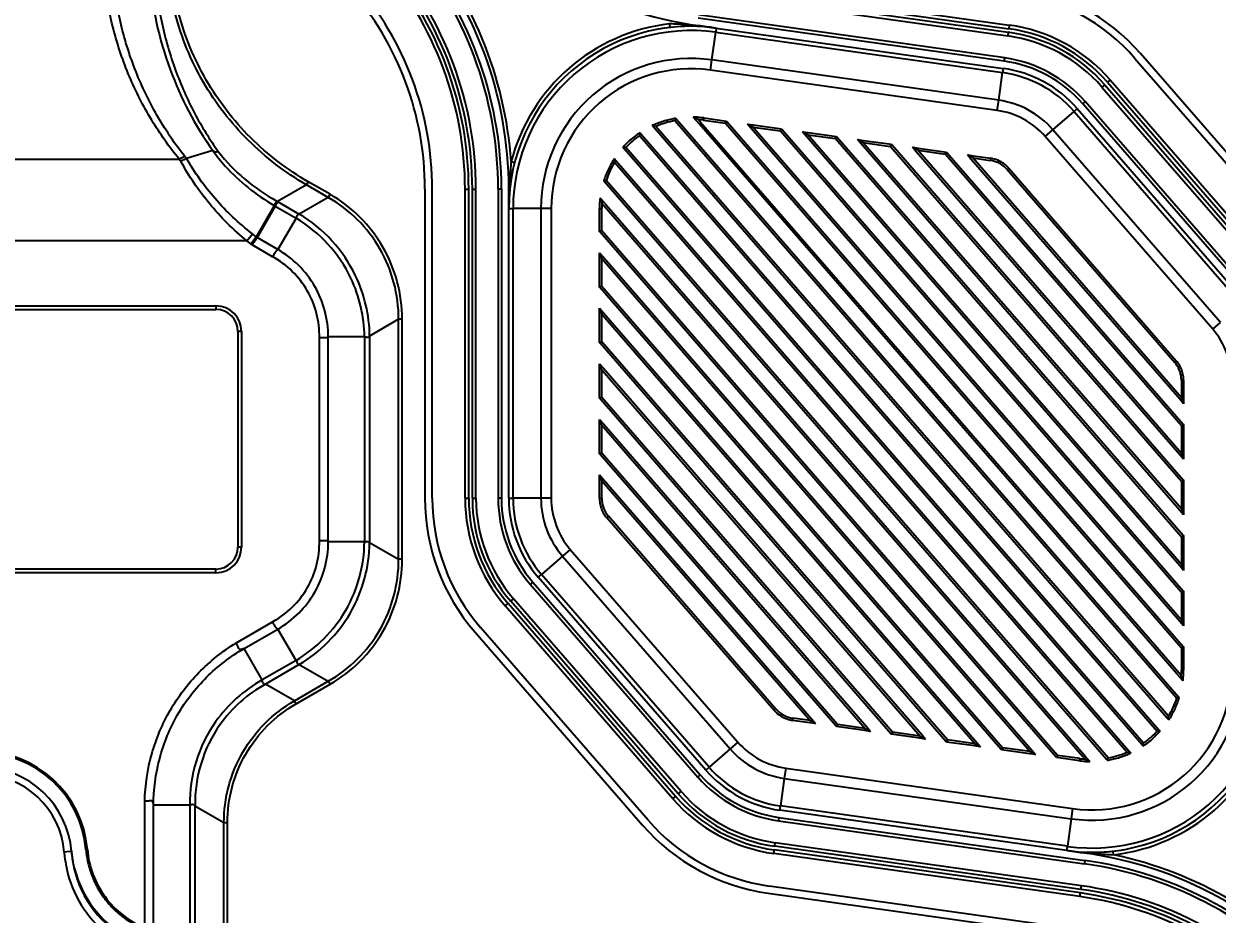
# Model space of a CAD drawing. Header units: millimetres. Extents: x -1070 to 42146, y 1440 to 12921.
# Drawn here: x 2313.5 to 2477.3, y 3331.4 to 3453.5 of the extents above; entities that cross this region are included whole.
import ezdxf

# ---------------------------------------------------------------- set-up
doc = ezdxf.new("R2010")
doc.units = ezdxf.units.MM
doc.layers.add('DIM', color=4, linetype='Continuous')
doc.layers.add('n', color=7, linetype='Continuous')
doc.styles.get("Standard").update_dxf_attribs({"font": 'arial.ttf'})
doc.dimstyles.new('ISO-200', dxfattribs={"dimtxt": 30, "dimasz": 25, "dimexe": 1.25, "dimexo": 5, "dimgap": 5, "dimtad": 1, "dimtoh": 1, "dimdec": 1, "dimdsep": 46, "dimtxsty": 'Standard', "dimcen": 2.5, "dimadec": 0, "dimazin": 0, "dimtfac": 1, "dimtdec": 1, "dimtmove": 0, "dimatfit": 3, "dimfxl": 1, "dimarcsym": 0})

# ---------------------------------------------------------------- blocks, each defined once
blk = doc.blocks.new('*D65')
at = {"layer": 'Defpoints', "color": 0, "transparency": 16777216}
for p in [(2537.58, 3764.4), (2077.58, 3416.54), (2537.58, 3416.54)]:
    blk.add_point(p, dxfattribs=at)
at = {"layer": 'DIM', "color": 0, "lineweight": -2, "transparency": 16777216}
for p, q in [((2077.58, 3421.54), (2077.58, 3765.65)), ((2537.58, 3421.54), (2537.58, 3765.65)), ((2102.58, 3764.4), (2512.58, 3764.4))]:
    blk.add_line(p, q, dxfattribs=at)
at = {"layer": 'DIM', "color": 0, "transparency": 16777216}
for points in [[(2102.58, 3768.56), (2102.58, 3760.23), (2077.58, 3764.4)], [(2512.58, 3768.56), (2512.58, 3760.23), (2537.58, 3764.4)]]:
    blk.add_solid(points, dxfattribs=at)
at = {"layer": 'DIM', "color": 0, "lineweight": -3, "transparency": 16777216, "insert": (2309.75, 3808.24), "char_height": 30, "attachment_point": 2}
blk.add_mtext('460 [1\'-6 1/8"]', dxfattribs=at)

msp = doc.modelspace()

# ---------------------------------------------------------------- linework, layer by layer
at = {"layer": 'n', "color": 7, "linetype": 'Continuous', "lineweight": -3, "true_color": 0xffffff}
for p, q in [((2406.67, 3458.776), (2448.677, 3452.873)), ((2406.74, 3459.272), (2448.747, 3453.368)), ((2406.531, 3457.786), (2448.538, 3451.883)), ((2406.601, 3458.281), (2448.608, 3452.378)), ((2402.119, 3453.533), (2402.176, 3453.036)), ((2448.051, 3448.417), (2406.044, 3454.32)), ((2448.115, 3448.87), (2406.108, 3454.774)), ((2406.911, 3453.189), (2408.538, 3452.96)), ((2407.924, 3448.589), (2408.457, 3452.38)), ((2408.538, 3452.96), (2408.457, 3452.38)), ((2408.457, 3452.38), (2447.83, 3446.846)), ((2408.538, 3452.96), (2447.912, 3447.426)), ((2448.608, 3452.378), (2448.538, 3451.883)), ((2448.747, 3453.368), (2448.677, 3452.873)), ((2407.727, 3447.188), (2407.924, 3448.589)), ((2447.297, 3443.055), (2407.924, 3448.589)), ((2448.051, 3448.417), (2448.115, 3448.87)), ((2465.992, 3448.801), (2488.984, 3422.352)), ((2489.738, 3423.008), (2466.747, 3449.457)), ((2447.1, 3441.655), (2407.727, 3447.188)), ((2447.297, 3443.055), (2447.83, 3446.846)), ((2447.912, 3447.426), (2447.83, 3446.846)), ((2462.596, 3445.848), (2462.219, 3445.52)), ((2462.219, 3445.52), (2485.21, 3419.072)), ((2462.596, 3445.848), (2485.588, 3419.4)), ((2461.842, 3445.192), (2461.464, 3444.864)), ((2461.464, 3444.864), (2484.456, 3418.416)), ((2461.842, 3445.192), (2484.833, 3418.744)), ((2447.1, 3441.655), (2447.297, 3443.055)), ((2458.823, 3442.568), (2459.169, 3442.869)), ((2481.814, 3416.119), (2458.823, 3442.568)), ((2482.16, 3416.42), (2459.169, 3442.869)), ((2402.979, 3440.58), (2403.09, 3440.452)), ((2403.09, 3440.452), (2471.962, 3361.224)), ((2405.812, 3440.217), (2405.349, 3440.75)), ((2406.261, 3440.158), (2406.038, 3440.414)), ((2406.806, 3440.631), (2406.764, 3440.334)), ((2406.764, 3440.334), (2409.79, 3439.909)), ((2406.806, 3440.631), (2409.943, 3440.19)), ((2454.737, 3439.016), (2457.626, 3441.528)), ((2458.068, 3441.912), (2457.626, 3441.528)), ((2457.626, 3441.528), (2480.617, 3415.079)), ((2458.068, 3441.912), (2481.059, 3415.463)), ((2400.012, 3439.268), (2399.747, 3439.573)), ((2470.361, 3358.34), (2400.012, 3439.268)), ((2470.588, 3358.537), (2400.238, 3439.465)), ((2402.864, 3440.255), (2471.736, 3361.027)), ((2406.164, 3439.812), (2405.812, 3440.217)), ((2471.756, 3364.357), (2406.164, 3439.812)), ((2406.39, 3440.009), (2406.261, 3440.158)), ((2472.335, 3364.149), (2406.39, 3440.009)), ((2409.79, 3439.909), (2409.943, 3440.19)), ((2409.79, 3439.909), (2472.357, 3367.934)), ((2409.943, 3440.19), (2410.017, 3440.105)), ((2410.017, 3440.105), (2472.583, 3368.131)), ((2413.564, 3439.378), (2412.811, 3439.787)), ((2412.811, 3439.787), (2413.605, 3439.675)), ((2413.337, 3439.182), (2412.811, 3439.787)), ((2472.13, 3371.548), (2413.337, 3439.182)), ((2413.564, 3439.378), (2417.337, 3438.848)), ((2472.357, 3371.745), (2413.564, 3439.378)), ((2413.605, 3439.675), (2417.49, 3439.129)), ((2417.337, 3438.848), (2417.49, 3439.129)), ((2417.337, 3438.848), (2472.357, 3375.555)), ((2417.49, 3439.129), (2417.564, 3439.045)), ((2417.564, 3439.045), (2472.583, 3375.752)), ((2421.111, 3438.318), (2420.358, 3438.726)), ((2420.358, 3438.726), (2421.153, 3438.615)), ((2420.884, 3438.121), (2420.358, 3438.726)), ((2453.669, 3438.088), (2454.737, 3439.016)), ((2477.728, 3412.567), (2454.737, 3439.016)), ((2398.008, 3438.22), (2469.045, 3356.501)), ((2398.058, 3438.619), (2398.234, 3438.417)), ((2398.234, 3438.417), (2469.271, 3356.698)), ((2472.13, 3379.169), (2420.884, 3438.121)), ((2421.111, 3438.318), (2424.884, 3437.787)), ((2472.357, 3379.366), (2421.111, 3438.318)), ((2421.153, 3438.615), (2425.037, 3438.069)), ((2424.884, 3437.787), (2425.037, 3438.069)), ((2424.884, 3437.787), (2472.357, 3383.177)), ((2425.037, 3438.069), (2425.111, 3437.984)), ((2425.111, 3437.984), (2472.583, 3383.373)), ((2428.658, 3437.257), (2427.905, 3437.666)), ((2427.905, 3437.666), (2428.7, 3437.554)), ((2428.431, 3437.06), (2427.905, 3437.666)), ((2472.13, 3386.79), (2428.431, 3437.06)), ((2428.658, 3437.257), (2432.431, 3436.727)), ((2472.357, 3386.987), (2428.658, 3437.257)), ((2428.7, 3437.554), (2432.584, 3437.008)), ((2432.431, 3436.727), (2432.584, 3437.008)), ((2432.584, 3437.008), (2432.658, 3436.923)), ((2476.661, 3411.64), (2453.669, 3438.088)), ((2339.456, 3436.172), (2335.849, 3435.083)), ((2395.895, 3436.383), (2395.719, 3436.585)), ((2466.932, 3354.664), (2395.895, 3436.383)), ((2467.158, 3354.861), (2396.121, 3436.58)), ((2432.431, 3436.727), (2472.357, 3390.798)), ((2432.658, 3436.923), (2472.583, 3390.995)), ((2436.205, 3436.196), (2435.452, 3436.605)), ((2435.452, 3436.605), (2436.247, 3436.493)), ((2435.979, 3435.999), (2435.452, 3436.605)), ((2472.13, 3394.412), (2435.979, 3435.999)), ((2436.205, 3436.196), (2439.979, 3435.666)), ((2472.357, 3394.609), (2436.205, 3436.196)), ((2436.247, 3436.493), (2440.131, 3435.947)), ((2439.979, 3435.666), (2440.131, 3435.947)), ((2439.979, 3435.666), (2472.357, 3398.419)), ((2440.131, 3435.947), (2440.205, 3435.863)), ((2440.205, 3435.863), (2472.583, 3398.616)), ((2443.752, 3435.136), (2442.999, 3435.544)), ((2442.999, 3435.544), (2443.794, 3435.433)), ((2443.526, 3434.939), (2442.999, 3435.544)), ((2443.794, 3435.433), (2446.179, 3435.098)), ((2280.324, 3434.969), (2334.842, 3434.969)), ((2380.385, 3434.64), (2380.869, 3434.514)), ((2394.539, 3435.046), (2394.805, 3434.741)), ((2394.578, 3434.544), (2464.927, 3353.617)), ((2394.805, 3434.741), (2465.154, 3353.814)), ((2472.13, 3402.033), (2443.526, 3434.939)), ((2443.752, 3435.136), (2446.137, 3434.8)), ((2472.357, 3402.23), (2443.752, 3435.136)), ((2446.179, 3435.098), (2446.137, 3434.8)), ((2448.672, 3433.744), (2448.445, 3433.547)), ((2448.672, 3433.744), (2471.663, 3407.295)), ((2448.445, 3433.547), (2471.437, 3407.099)), ((2352.295, 3431.458), (2348.319, 3429.163)), ((2352.537, 3431.877), (2352.295, 3431.458)), ((2355.286, 3429.732), (2352.295, 3431.458)), ((2355.528, 3430.15), (2352.537, 3431.877)), ((2368.559, 3430.863), (2368.559, 3388.443)), ((2369.559, 3388.443), (2369.559, 3430.863)), ((2374.059, 3388.443), (2374.059, 3430.863)), ((2374.059, 3430.863), (2374.559, 3430.863)), ((2374.559, 3388.443), (2374.559, 3430.863)), ((2375.059, 3388.443), (2375.059, 3430.863)), ((2375.059, 3430.863), (2375.559, 3430.863)), ((2375.559, 3388.443), (2375.559, 3430.863)), ((2379.059, 3430.863), (2378.601, 3430.863)), ((2378.601, 3430.863), (2378.601, 3388.443)), ((2379.059, 3430.863), (2379.059, 3388.443)), ((2393.204, 3431.857), (2393.093, 3431.985)), ((2462.075, 3352.63), (2393.204, 3431.857)), ((2462.302, 3352.827), (2393.43, 3432.054)), ((2348.213, 3429.224), (2347.868, 3428.6)), ((2348.213, 3429.224), (2348.319, 3429.163)), ((2348.319, 3429.163), (2351.31, 3427.436)), ((2355.286, 3429.732), (2351.31, 3427.436)), ((2355.528, 3430.15), (2355.286, 3429.732)), ((2380.059, 3428.203), (2380.059, 3429.821)), ((2392.594, 3429.662), (2393.057, 3429.13)), ((2392.831, 3428.933), (2458.775, 3353.072)), ((2393.057, 3429.13), (2393.409, 3428.725)), ((2347.874, 3428.597), (2345.396, 3424.326)), ((2348.003, 3428.521), (2345.52, 3424.221)), ((2347.874, 3428.597), (2348.003, 3428.521)), ((2348.003, 3428.521), (2350.865, 3426.867)), ((2380.059, 3388.443), (2380.059, 3428.203)), ((2380.059, 3428.203), (2380.645, 3428.203)), ((2384.473, 3428.203), (2380.645, 3428.203)), ((2380.645, 3388.443), (2380.645, 3428.203)), ((2385.888, 3428.203), (2384.473, 3428.203)), ((2384.473, 3428.203), (2384.473, 3388.443)), ((2385.888, 3428.203), (2385.888, 3388.443)), ((2392.509, 3428.203), (2392.809, 3428.203)), ((2392.509, 3425.035), (2392.509, 3428.203)), ((2392.809, 3425.147), (2392.809, 3428.203)), ((2393.409, 3428.725), (2459.002, 3353.269)), ((2350.865, 3426.867), (2348.383, 3422.569)), ((2344.125, 3423.755), (2344.871, 3424.737)), ((2344.661, 3423.346), (2345.398, 3424.326)), ((2345.397, 3424.327), (2344.871, 3424.737)), ((2345.523, 3424.226), (2345.396, 3424.326)), ((2348.383, 3422.569), (2345.52, 3424.221)), ((2392.809, 3425.147), (2392.509, 3425.035)), ((2392.583, 3424.951), (2392.509, 3425.035)), ((2455.149, 3352.976), (2392.583, 3424.951)), ((2455.376, 3353.173), (2392.809, 3425.147)), ((2344.125, 3423.755), (2271.041, 3423.755)), ((2344.661, 3423.346), (2344.125, 3423.755)), ((2344.847, 3423.204), (2344.661, 3423.346)), ((2347.659, 3421.581), (2344.847, 3423.204)), ((2392.809, 3421.337), (2392.509, 3422.139)), ((2392.509, 3422.139), (2393.036, 3421.534)), ((2392.509, 3417.414), (2392.509, 3422.139)), ((2392.809, 3421.337), (2451.602, 3353.703)), ((2392.809, 3417.526), (2392.809, 3421.337)), ((2393.036, 3421.534), (2451.829, 3353.9)), ((2392.809, 3417.526), (2392.509, 3417.414)), ((2392.583, 3417.329), (2392.509, 3417.414)), ((2447.829, 3354.233), (2392.809, 3417.526)), ((2447.602, 3354.037), (2392.583, 3417.329)), ((2275.283, 3414.841), (2339.883, 3414.841)), ((2275.283, 3414.341), (2339.883, 3414.341)), ((2339.883, 3414.841), (2339.883, 3414.341)), ((2392.809, 3413.715), (2392.509, 3414.518)), ((2392.509, 3414.518), (2393.036, 3413.912)), ((2392.509, 3409.793), (2392.509, 3414.518)), ((2364.945, 3413.001), (2360.97, 3410.706)), ((2364.945, 3380.08), (2364.945, 3413.001)), ((2365.428, 3413.001), (2364.945, 3413.001)), ((2365.428, 3380.08), (2365.428, 3413.001)), ((2392.809, 3413.715), (2444.055, 3354.764)), ((2392.809, 3409.905), (2392.809, 3413.715)), ((2393.036, 3413.912), (2444.281, 3354.961)), ((2476.661, 3411.64), (2477.728, 3412.567)), ((2342.883, 3411.341), (2342.883, 3381.741)), ((2343.383, 3411.341), (2342.883, 3411.341)), ((2343.383, 3411.341), (2343.383, 3381.741)), ((2354.073, 3382.612), (2354.073, 3410.47)), ((2355.291, 3382.477), (2355.291, 3410.604)), ((2360.254, 3410.604), (2355.291, 3410.604)), ((2360.254, 3410.604), (2360.254, 3382.477)), ((2360.97, 3410.706), (2360.97, 3382.376)), ((2392.809, 3409.905), (2392.509, 3409.793)), ((2392.583, 3409.708), (2392.509, 3409.793)), ((2440.055, 3355.097), (2392.583, 3409.708)), ((2440.281, 3355.294), (2392.809, 3409.905)), ((2392.809, 3406.094), (2392.509, 3406.897)), ((2392.509, 3406.897), (2393.036, 3406.291)), ((2392.509, 3402.171), (2392.509, 3406.897)), ((2392.809, 3406.094), (2436.508, 3355.825)), ((2392.809, 3402.284), (2392.809, 3406.094)), ((2393.036, 3406.291), (2436.734, 3356.021)), ((2471.663, 3407.295), (2471.437, 3407.099)), ((2472.357, 3404.638), (2472.357, 3402.23)), ((2472.657, 3404.638), (2472.357, 3404.638)), ((2472.657, 3404.638), (2472.657, 3401.427)), ((2392.809, 3402.284), (2392.509, 3402.171)), ((2392.583, 3402.087), (2392.509, 3402.171)), ((2432.508, 3356.158), (2392.583, 3402.087)), ((2432.734, 3356.355), (2392.809, 3402.284)), ((2472.657, 3401.427), (2472.13, 3402.033)), ((2472.357, 3402.23), (2472.657, 3401.427)), ((2392.809, 3398.473), (2392.509, 3399.275)), ((2392.509, 3399.275), (2393.036, 3398.67)), ((2392.509, 3394.55), (2392.509, 3399.275)), ((2392.809, 3398.473), (2428.961, 3356.885)), ((2392.809, 3394.662), (2392.809, 3398.473)), ((2393.036, 3398.67), (2429.187, 3357.082)), ((2472.357, 3398.419), (2472.657, 3398.531)), ((2472.357, 3398.419), (2472.357, 3394.609)), ((2472.583, 3398.616), (2472.657, 3398.531)), ((2472.657, 3398.531), (2472.657, 3393.806)), ((2392.809, 3394.662), (2392.509, 3394.55)), ((2392.583, 3394.465), (2392.509, 3394.55)), ((2424.961, 3357.219), (2392.583, 3394.465)), ((2425.187, 3357.416), (2392.809, 3394.662)), ((2472.357, 3394.609), (2472.657, 3393.806)), ((2472.657, 3393.806), (2472.13, 3394.412)), ((2392.809, 3390.852), (2392.509, 3391.654)), ((2392.509, 3388.443), (2392.509, 3391.654)), ((2392.509, 3391.654), (2393.036, 3391.048)), ((2392.809, 3388.443), (2392.809, 3390.852)), ((2392.809, 3390.852), (2421.414, 3357.946)), ((2393.036, 3391.048), (2421.64, 3358.143)), ((2472.357, 3390.798), (2472.657, 3390.91)), ((2472.357, 3390.798), (2472.357, 3386.987)), ((2472.583, 3390.995), (2472.657, 3390.91)), ((2472.657, 3390.91), (2472.657, 3386.185)), ((2374.059, 3388.443), (2374.559, 3388.443)), ((2375.059, 3388.443), (2375.559, 3388.443)), ((2379.059, 3388.443), (2378.601, 3388.443)), ((2380.059, 3388.443), (2380.645, 3388.443)), ((2384.473, 3388.443), (2380.645, 3388.443)), ((2385.888, 3388.443), (2384.473, 3388.443)), ((2392.509, 3388.443), (2392.809, 3388.443)), ((2472.657, 3386.185), (2472.13, 3386.79)), ((2472.357, 3386.987), (2472.657, 3386.185)), ((2393.503, 3385.786), (2393.729, 3385.983)), ((2416.494, 3359.338), (2393.503, 3385.786)), ((2416.72, 3359.534), (2393.729, 3385.983)), ((2472.357, 3383.177), (2472.657, 3383.289)), ((2472.357, 3383.177), (2472.357, 3379.366)), ((2472.583, 3383.373), (2472.657, 3383.289)), ((2472.657, 3383.289), (2472.657, 3378.564)), ((2343.383, 3381.741), (2342.883, 3381.741)), ((2360.254, 3382.477), (2355.291, 3382.477)), ((2360.97, 3382.376), (2364.945, 3380.08)), ((2388.505, 3381.442), (2387.438, 3380.514)), ((2388.505, 3381.442), (2411.497, 3354.993)), ((2365.428, 3380.08), (2364.945, 3380.08)), ((2387.438, 3380.514), (2384.549, 3378.002)), ((2387.438, 3380.514), (2410.429, 3354.066)), ((2339.883, 3378.741), (2275.283, 3378.741)), ((2339.883, 3378.241), (2275.283, 3378.241)), ((2339.883, 3378.241), (2339.883, 3378.741)), ((2472.657, 3378.564), (2472.13, 3379.169)), ((2472.357, 3379.366), (2472.657, 3378.564)), ((2383.352, 3376.962), (2383.006, 3376.661)), ((2383.006, 3376.661), (2405.997, 3350.213)), ((2383.352, 3376.962), (2406.343, 3350.514)), ((2384.106, 3377.618), (2384.549, 3378.002)), ((2407.098, 3351.17), (2384.106, 3377.618)), ((2407.54, 3351.554), (2384.549, 3378.002)), ((2472.357, 3375.555), (2472.657, 3375.668)), ((2472.357, 3375.555), (2472.357, 3371.745)), ((2472.583, 3375.752), (2472.657, 3375.668)), ((2472.657, 3375.668), (2472.657, 3370.942)), ((2379.578, 3373.682), (2379.956, 3374.01)), ((2402.57, 3347.233), (2379.578, 3373.682)), ((2402.947, 3347.561), (2379.956, 3374.01)), ((2380.333, 3374.338), (2380.71, 3374.666)), ((2403.324, 3347.889), (2380.333, 3374.338)), ((2403.702, 3348.217), (2380.71, 3374.666)), ((2472.657, 3370.942), (2472.13, 3371.548)), ((2472.357, 3371.745), (2472.657, 3370.942)), ((2342.626, 3368.595), (2347.659, 3371.501)), ((2343.731, 3367.831), (2348.383, 3370.513)), ((2350.865, 3366.214), (2348.383, 3370.513)), ((2375.427, 3370.073), (2398.419, 3343.625)), ((2399.173, 3344.281), (2376.182, 3370.729)), ((2346.216, 3363.527), (2343.731, 3367.831)), ((2472.357, 3367.934), (2472.657, 3368.046)), ((2472.357, 3367.934), (2472.357, 3364.878)), ((2472.583, 3368.131), (2472.657, 3368.046)), ((2472.657, 3368.046), (2472.657, 3364.878)), ((2350.865, 3366.214), (2346.216, 3363.527)), ((2351.31, 3365.645), (2346.66, 3362.96)), ((2351.31, 3365.645), (2355.286, 3363.35)), ((2350.636, 3360.665), (2355.286, 3363.35)), ((2355.528, 3362.932), (2355.286, 3363.35)), ((2472.108, 3363.952), (2471.756, 3364.357)), ((2472.571, 3363.419), (2472.108, 3363.952)), ((2472.657, 3364.878), (2472.357, 3364.878)), ((2350.636, 3360.665), (2346.66, 3362.96)), ((2350.877, 3360.247), (2355.528, 3362.932)), ((2350.877, 3360.247), (2350.636, 3360.665)), ((2471.962, 3361.224), (2472.073, 3361.096)), ((2416.494, 3359.338), (2416.72, 3359.534)), ((2418.987, 3357.984), (2419.029, 3358.281)), ((2421.372, 3357.649), (2418.987, 3357.984)), ((2421.414, 3357.946), (2419.029, 3358.281)), ((2422.167, 3357.537), (2421.372, 3357.649)), ((2421.414, 3357.946), (2422.167, 3357.537)), ((2421.64, 3358.143), (2422.167, 3357.537)), ((2425.034, 3357.134), (2424.961, 3357.219)), ((2425.187, 3357.416), (2425.034, 3357.134)), ((2428.919, 3356.588), (2425.034, 3357.134)), ((2428.961, 3356.885), (2425.187, 3357.416)), ((2428.961, 3356.885), (2429.714, 3356.476)), ((2429.187, 3357.082), (2429.714, 3356.476)), ((2470.627, 3358.035), (2470.361, 3358.34)), ((2429.714, 3356.476), (2428.919, 3356.588)), ((2432.582, 3356.073), (2432.508, 3356.158)), ((2432.734, 3356.355), (2432.582, 3356.073)), ((2436.466, 3355.527), (2432.582, 3356.073)), ((2436.508, 3355.825), (2432.734, 3356.355)), ((2437.261, 3355.416), (2436.466, 3355.527)), ((2436.508, 3355.825), (2437.261, 3355.416)), ((2436.734, 3356.021), (2437.261, 3355.416)), ((2440.281, 3355.294), (2440.129, 3355.013)), ((2444.055, 3354.764), (2440.281, 3355.294)), ((2469.271, 3356.698), (2469.447, 3356.496)), ((2410.429, 3354.066), (2407.54, 3351.554)), ((2411.497, 3354.993), (2410.429, 3354.066)), ((2440.129, 3355.013), (2440.055, 3355.097)), ((2444.013, 3354.467), (2440.129, 3355.013)), ((2444.808, 3354.355), (2444.013, 3354.467)), ((2444.055, 3354.764), (2444.808, 3354.355)), ((2444.281, 3354.961), (2444.808, 3354.355)), ((2447.676, 3353.952), (2447.602, 3354.037)), ((2447.829, 3354.233), (2447.676, 3353.952)), ((2451.56, 3353.406), (2447.676, 3353.952)), ((2451.602, 3353.703), (2447.829, 3354.233)), ((2451.602, 3353.703), (2452.355, 3353.294)), ((2451.829, 3353.9), (2452.355, 3353.294)), ((2465.154, 3353.814), (2465.419, 3353.508)), ((2467.107, 3354.462), (2466.932, 3354.664)), ((2452.355, 3353.294), (2451.56, 3353.406)), ((2455.223, 3352.891), (2455.149, 3352.976)), ((2455.376, 3353.173), (2455.223, 3352.891)), ((2458.36, 3352.45), (2455.223, 3352.891)), ((2458.402, 3352.748), (2455.376, 3353.173)), ((2458.36, 3352.45), (2458.402, 3352.748)), ((2458.775, 3353.072), (2458.905, 3352.924)), ((2458.905, 3352.924), (2459.127, 3352.668)), ((2459.002, 3353.269), (2459.354, 3352.864)), ((2459.354, 3352.864), (2459.817, 3352.332)), ((2462.186, 3352.502), (2462.075, 3352.63)), ((2406.343, 3350.514), (2405.997, 3350.213)), ((2407.098, 3351.17), (2407.54, 3351.554)), ((2418.065, 3351.427), (2417.868, 3350.026)), ((2418.065, 3351.427), (2457.438, 3345.893)), ((2417.868, 3350.026), (2417.336, 3346.235)), ((2417.868, 3350.026), (2457.242, 3344.493)), ((2402.57, 3347.233), (2402.947, 3347.561)), ((2403.324, 3347.889), (2403.702, 3348.217)), ((2330.104, 3329.523), (2330.104, 3346.919)), ((2331.321, 3329.083), (2331.319, 3346.332)), ((2336.288, 3346.332), (2331.319, 3346.332)), ((2336.288, 3346.332), (2336.287, 3325.515)), ((2337.001, 3346.23), (2337.001, 3325.455)), ((2340.977, 3343.935), (2337.001, 3346.23)), ((2417.254, 3345.655), (2417.336, 3346.235)), ((2456.627, 3340.122), (2417.254, 3345.655)), ((2456.709, 3340.702), (2417.336, 3346.235)), ((2457.438, 3345.893), (2457.242, 3344.493)), ((2340.977, 3327.765), (2340.977, 3343.935)), ((2341.46, 3343.935), (2340.977, 3343.935)), ((2341.46, 3327.592), (2341.46, 3343.935)), ((2417.115, 3344.665), (2417.051, 3344.211)), ((2417.051, 3344.211), (2459.058, 3338.307)), ((2417.115, 3344.665), (2459.122, 3338.761)), ((2457.242, 3344.493), (2456.709, 3340.702)), ((2416.558, 3340.704), (2416.628, 3341.199)), ((2458.565, 3334.8), (2416.558, 3340.704)), ((2458.634, 3335.295), (2416.628, 3341.199)), ((2456.627, 3340.122), (2456.709, 3340.702)), ((2319.392, 3339.925), (2319.051, 3339.9)), ((2320.048, 3339.974), (2319.392, 3339.925)), ((2320.048, 3339.974), (2320.038, 3340.098)), ((2322.23, 3340.284), (2322.031, 3340.267)), ((2416.419, 3339.714), (2416.489, 3340.209)), ((2458.426, 3333.81), (2416.419, 3339.714)), ((2458.495, 3334.305), (2416.489, 3340.209)), ((2458.254, 3339.893), (2456.627, 3340.122)), ((2459.122, 3338.761), (2459.058, 3338.307)), ((2463.047, 3339.548), (2462.989, 3340.045)), ((2415.654, 3334.267), (2451.244, 3329.265)), ((2457.799, 3329.354), (2415.793, 3335.257)), ((2458.426, 3333.81), (2458.495, 3334.305)), ((2458.565, 3334.8), (2458.634, 3335.295))]:
    msp.add_line(p, q, dxfattribs=at)
for centre, radius, start, end in [((2413.351, 3506.309), 53.5, 221, 262), ((2326.559, 3430.863), 52.042, 0, 41), ((2326.559, 3430.863), 52.5, 0, 41), ((2326.559, 3430.863), 53.5, 0, 41), ((2326.559, 3430.863), 53.958, 4.01469, 41), ((2326.559, 3430.863), 47.5, 0, 41), ((2326.559, 3430.863), 48, 0, 41), ((2326.559, 3430.863), 48.5, 0, 41), ((2326.559, 3430.863), 49, 0, 41), ((2326.559, 3430.863), 42, 0, 41), ((2326.559, 3430.863), 43, 0, 41), ((2445.615, 3431.087), 28, 41, 82), ((2445.615, 3431.087), 27, 41, 82), ((2405.059, 3428.203), 25.5, 96.62169, 165.37831), ((2405.059, 3428.203), 25, 82, 180), ((2405.059, 3428.203), 24.414, 82, 180), ((2405.059, 3428.203), 25, 96.62169, 100.02905), ((2405.059, 3428.203), 25, 96.52864, 96.62169), ((2405.059, 3428.203), 25, 89.40118, 92.90091), ((2405.059, 3428.203), 25, 89.27451, 89.40118), ((2405.059, 3428.203), 25, 86.59402, 89.27451), ((2413.351, 3506.309), 53.5, 262, 263.11488), ((2405.059, 3428.203), 25, 82, 85.66097), ((2445.615, 3431.087), 21, 41, 82), ((2445.615, 3431.087), 21.5, 41, 82), ((2445.615, 3431.087), 22, 81.94823, 82), ((2445.615, 3431.087), 22, 41, 81.94823), ((2445.615, 3431.087), 22.5, 41, 82), ((2405.059, 3428.203), 20.586, 82, 180), ((2445.615, 3431.087), 17.958, 41, 82), ((2405.059, 3428.203), 19.172, 82, 180), ((2445.615, 3431.087), 15.914, 41, 82), ((2445.615, 3431.087), 16.5, 41, 82), ((2445.615, 3431.087), 17.5, 41, 82), ((2445.615, 3431.087), 12.086, 41, 82), ((2405.059, 3428.203), 12.55, 101.98286, 109.62903), ((2405.059, 3428.203), 12.55, 100.32094, 101.98286), ((2405.059, 3428.203), 12.55, 99.53938, 100.32094), ((2449.906, 3423.746), 49.855, 160.26631, 160.6623), ((2393.943, 3416.46), 26.834, 63.2093, 64.84682), ((2405.059, 3428.203), 12.55, 83.07369, 88.6772), ((2405.059, 3428.203), 12.25, 84.65632, 85.41531), ((2405.059, 3428.203), 12.25, 82, 84.65632), ((2405.059, 3428.203), 12.55, 82, 83.07369), ((2445.615, 3431.087), 10.672, 41, 82), ((2405.059, 3428.203), 12.55, 113.17123, 115.04392), ((2393.353, 3409.427), 30.816, 77.08915, 78.02561), ((2405.059, 3428.203), 12.55, 109.62903, 113.17123), ((2405.059, 3428.203), 12.25, 100.32258, 113.17429), ((2405.059, 3428.203), 12.55, 126.22348, 135.6694), ((2405.059, 3428.203), 12.25, 125.1433, 136.8567), ((2405.059, 3428.203), 12.55, 125.13766, 126.22348), ((2405.059, 3428.203), 12.55, 123.90551, 125.13766), ((2434.889, 3433.738), 37.153, 172.45022, 173.07045), ((2405.059, 3428.203), 12.55, 136.85067, 138.09449), ((2395.427, 3399.434), 37.153, 88.92955, 89.54978), ((2405.059, 3428.203), 12.55, 135.6694, 136.85067), ((2344.37, 3441.956), 11.815, 216.25444, 218.06199), ((2343.693, 3441.813), 10.346, 218.64065, 220.61748), ((2405.059, 3428.203), 12.55, 152.15323, 159.88149), ((2405.059, 3428.203), 12.25, 148.82571, 161.67742), ((2405.059, 3428.203), 12.55, 148.81503, 152.15323), ((2405.059, 3428.203), 12.55, 146.95608, 148.81503), ((2425.281, 3437.182), 30.816, 183.97439, 184.91085), ((2445.615, 3431.087), 3.75, 45.60306, 82), ((2445.615, 3431.087), 4.05, 77.45092, 82), ((2445.615, 3431.087), 4.05, 50.0653, 77.45092), ((2445.615, 3431.087), 4.05, 41, 50.0653), ((2445.615, 3431.087), 3.75, 41, 45.60306), ((2405.059, 3428.203), 12.55, 161.66484, 162.46062), ((2405.059, 3428.203), 12.55, 159.88149, 161.66484), ((2326.559, 3430.863), 53.5, 358.8848, 0), ((2403.231, 3383.172), 49.855, 101.3377, 101.73369), ((2405.059, 3428.203), 12.55, 175.61318, 180), ((2405.059, 3428.203), 12.55, 173.3228, 175.61318), ((2418.235, 3437.577), 26.834, 197.15318, 198.7907), ((2405.059, 3428.203), 12.25, 176.58469, 180), ((2341.23, 3410.461), 19.741, 25.55774, 59.29848), ((2341.168, 3410.425), 19.089, 25.5578, 59.46972), ((2341.138, 3410.422), 19.117, 0.54733, 25.52856), ((2341.211, 3410.46), 19.758, 0.71139, 25.53868), ((2339.883, 3411.341), 3.5, 0, 90), ((2339.883, 3411.341), 3, 0, 90), ((2468.607, 3404.638), 10.672, 0, 41), ((2468.607, 3404.638), 3.75, 36.39694, 41), ((2468.607, 3404.638), 3.75, 0, 36.39694), ((2468.607, 3404.638), 4.05, 31.93274, 41), ((2468.607, 3404.638), 4.05, 9.06529, 31.93274), ((2468.607, 3404.638), 4.05, 0, 9.06529), ((2396.559, 3388.443), 28, 180, 221), ((2396.559, 3388.443), 27, 180, 221), ((2396.559, 3388.443), 22.5, 180, 221), ((2396.559, 3388.443), 22, 180, 221), ((2396.559, 3388.443), 21.5, 180, 221), ((2396.559, 3388.443), 21, 180, 221), ((2396.559, 3388.443), 17.958, 180, 221), ((2396.559, 3388.443), 17.5, 180, 221), ((2396.559, 3388.443), 16.5, 180, 221), ((2396.559, 3388.443), 15.914, 180, 221), ((2396.559, 3388.443), 12.086, 180, 221), ((2396.559, 3388.443), 10.672, 180, 221), ((2396.559, 3388.443), 4.05, 180, 189.06529), ((2396.559, 3388.443), 3.75, 180, 216.39694), ((2396.559, 3388.443), 4.05, 189.06529, 211.93274), ((2396.559, 3388.443), 4.05, 211.93274, 221), ((2396.559, 3388.443), 3.75, 216.39694, 221), ((2339.883, 3381.741), 3, 270, 0), ((2339.883, 3381.741), 3.5, 270, 0), ((2341.147, 3382.658), 19.108, 330.02517, 359.4561), ((2341.22, 3382.62), 19.749, 330.0155, 359.29303), ((2341.155, 3382.67), 19.107, 300.543, 329.98349), ((2341.225, 3382.626), 19.749, 300.70638, 329.99462), ((2460.107, 3364.878), 25, 262, 0), ((2460.107, 3364.878), 24.414, 262, 0), ((2460.107, 3364.878), 20.586, 262, 0), ((2460.107, 3364.878), 19.172, 262, 0), ((2460.107, 3364.878), 12.25, 356.58469, 0), ((2446.931, 3355.505), 26.834, 17.15318, 18.7907), ((2460.107, 3364.878), 12.55, 353.3228, 355.61318), ((2460.107, 3364.878), 12.55, 355.61318, 0), ((2460.107, 3364.878), 12.25, 328.82571, 341.67742), ((2460.107, 3364.878), 12.55, 332.10583, 339.85195), ((2461.935, 3409.909), 49.855, 281.3377, 281.73369), ((2460.107, 3364.878), 12.55, 339.85195, 341.66187), ((2460.107, 3364.878), 12.55, 341.66187, 342.46062), ((2419.55, 3361.995), 4.05, 221, 230.0653), ((2419.55, 3361.995), 3.75, 221, 225.60306), ((2419.55, 3361.995), 3.75, 225.60306, 262), ((2419.55, 3361.995), 4.05, 230.0653, 257.45092), ((2460.107, 3364.878), 25.5, 276.62169, 345.37831), ((2439.884, 3355.899), 30.816, 3.97439, 4.91085), ((2460.107, 3364.878), 12.55, 328.81205, 332.10583), ((2419.55, 3361.995), 4.05, 257.45092, 262), ((2460.107, 3364.878), 12.55, 326.95608, 328.81205), ((2460.107, 3364.878), 12.25, 305.1433, 316.8567), ((2460.107, 3364.878), 12.55, 306.29221, 315.73814), ((2469.739, 3393.648), 37.153, 268.92955, 269.54978), ((2460.107, 3364.878), 12.55, 315.73814, 316.85811), ((2460.107, 3364.878), 12.55, 316.85811, 318.09449), ((2307.583, 3339.041), 14.7, 4.84983, 175.15017), ((2307.583, 3339.041), 14.5, 4.84983, 175.15017), ((2419.55, 3361.995), 12.086, 221, 262), ((2419.55, 3361.995), 10.672, 221, 262), ((2460.107, 3364.878), 12.25, 280.32258, 293.17429), ((2471.813, 3383.654), 30.816, 257.08915, 258.02561), ((2460.107, 3364.878), 12.55, 293.16678, 295.04392), ((2430.277, 3359.344), 37.153, 352.45022, 353.07045), ((2460.107, 3364.878), 12.55, 303.90551, 305.14519), ((2460.107, 3364.878), 12.55, 305.14519, 306.29221), ((2460.107, 3364.878), 12.55, 262, 263.07369), ((2460.107, 3364.878), 12.25, 262, 264.65632), ((2460.107, 3364.878), 12.55, 263.07369, 268.6772), ((2460.107, 3364.878), 12.25, 264.65632, 265.41531), ((2471.223, 3376.621), 26.834, 243.2093, 244.84682), ((2415.259, 3369.335), 49.855, 340.26631, 340.6623), ((2460.107, 3364.878), 12.55, 279.53938, 280.31613), ((2460.107, 3364.878), 12.55, 280.31613, 281.93886), ((2460.107, 3364.878), 12.55, 281.93886, 289.55841), ((2460.107, 3364.878), 12.55, 289.55841, 293.16678), ((2307.583, 3339.041), 12.5, 4.283, 173.98534), ((2307.583, 3339.041), 11.5, 4.283, 175.717), ((2419.55, 3361.995), 17.5, 221, 262), ((2419.55, 3361.995), 16.5, 221, 262), ((2419.55, 3361.995), 15.914, 221, 262), ((2419.55, 3361.995), 17.958, 221, 262), ((2419.55, 3361.995), 22.5, 221, 262), ((2419.55, 3361.995), 22, 221, 261.94823), ((2419.55, 3361.995), 21.5, 221, 262), ((2419.55, 3361.995), 21, 221, 262), ((2419.55, 3361.995), 27, 221, 262), ((2419.55, 3361.995), 28, 221, 262), ((2335.031, 3341.097), 16.025, 184.28361, 185.72991), ((2335.045, 3341.099), 16.039, 185.7327, 192.79224), ((2335.011, 3341.368), 15.027, 184.85047, 187.87943), ((2335.092, 3341.109), 15.087, 184.3133, 199.01245), ((2335.008, 3341.368), 15.023, 187.87945, 190.91195), ((2419.55, 3361.995), 22, 261.94823, 262), ((2451.815, 3286.772), 53.5, 82, 83.11488), ((2460.107, 3364.878), 25, 266.59402, 269.27451), ((2451.815, 3286.772), 52.5, 41, 82), ((2451.815, 3286.772), 53.5, 41, 82), ((2460.107, 3364.878), 25, 269.27451, 269.40118), ((2460.107, 3364.878), 25, 269.40118, 272.90091), ((2460.107, 3364.878), 25, 272.90091, 276.52864), ((2460.107, 3364.878), 25, 276.52864, 276.62169), ((2460.107, 3364.878), 25, 276.62169, 280.02905), ((2451.815, 3286.772), 53.958, 41, 77.98531), ((2335.022, 3341.094), 16.016, 192.79262, 230.67925), ((2335.009, 3341.368), 15.024, 190.9125, 193.9511), ((2334.996, 3341.363), 15.01, 193.94323, 248.55709), ((2451.815, 3286.772), 52.042, 41, 82), ((2335.017, 3341.09), 15.01, 199.03514, 248.46377), ((2451.815, 3286.772), 48, 41, 82), ((2451.815, 3286.772), 48.5, 41, 82), ((2451.815, 3286.772), 49, 41, 82), ((2451.815, 3286.772), 47.5, 41, 82)]:
    msp.add_arc(centre, radius, start, end, dxfattribs=at)
for points, knots in [([(2352.295, 3431.458), (2349.383, 3433.142), (2343.965, 3437.276), (2337.744, 3445.364), (2333.85, 3454.796), (2332.979, 3461.556), (2332.977, 3464.919)], [0, 0, 0, 0, 0.2500232, 0.5000001, 0.7499771, 1, 1, 1, 1]), ([(2352.537, 3431.877), (2349.66, 3433.538), (2344.307, 3437.619), (2338.162, 3445.606), (2334.317, 3454.921), (2333.46, 3461.597), (2333.46, 3464.919)], [0, 0, 0, 0, 0.2500212, 0.4999999, 0.7499783, 1, 1, 1, 1]), ([(2330.717, 3460.147), (2331.109, 3455.763), (2332.994, 3447.28), (2337.001, 3439.554), (2339.454, 3436.169)], [0, 0, 0, 0, 0.5128721, 1, 1, 1, 1]), ([(2331.433, 3460.196), (2331.633, 3457.952), (2332.325, 3453.529), (2334.184, 3447.172), (2336.782, 3441.272), (2339.011, 3437.668), (2340.232, 3435.988)], [0, 0, 0, 0, 0.2595271, 0.513936, 0.7607798, 1, 1, 1, 1]), ([(2334.842, 3434.969), (2333.45, 3436.654), (2330.898, 3440.29), (2327.842, 3446.286), (2325.642, 3452.787), (2324.823, 3457.336), (2324.581, 3459.64)], [0, 0, 0, 0, 0.2422397, 0.4900763, 0.7433083, 1, 1, 1, 1]), ([(2335.612, 3435.353), (2334.273, 3437.028), (2331.825, 3440.634), (2328.902, 3446.556), (2326.803, 3452.957), (2326.02, 3457.426), (2325.789, 3459.689)], [0, 0, 0, 0, 0.2421017, 0.4899259, 0.7432116, 1, 1, 1, 1]), ([(2406.937, 3453.19), (2406.536, 3453.23), (2405.734, 3453.295), (2404.13, 3453.429), (2402.924, 3453.499), (2402.119, 3453.533)], [0, 0, 0, 0, 0.2498307, 0.4996124, 1, 1, 1, 1]), ([(2339.451, 3436.172), (2339.49, 3436.141), (2339.57, 3436.083), (2339.691, 3436.013), (2339.809, 3435.97), (2339.915, 3435.975), (2340, 3436.002), (2340.106, 3436.017), (2340.183, 3436), (2340.232, 3435.988)], [0, 0, 0, 0, 0.1767233, 0.3530132, 0.5020636, 0.6196004, 0.7236846, 0.8202587, 1, 1, 1, 1]), ([(2339.456, 3436.172), (2339.712, 3435.802), (2340.252, 3435.065), (2341.772, 3433.277), (2344.232, 3430.978), (2346.624, 3429.341), (2347.875, 3428.598)], [0, 0, 0, 0, 0.118278, 0.2402047, 0.6170969, 1, 1, 1, 1]), ([(2340.232, 3435.988), (2341.267, 3434.61), (2343.75, 3432.085), (2346.664, 3430.104), (2348.213, 3429.224)], [0, 0, 0, 0, 0.4917459, 1, 1, 1, 1]), ([(2334.842, 3434.969), (2334.908, 3435.011), (2335.154, 3435.159), (2335.414, 3435.285), (2335.612, 3435.353)], [0, 0, 0, 0, 0.2710997, 1, 1, 1, 1]), ([(2335.849, 3435.083), (2335.788, 3435.064), (2335.708, 3435), (2335.595, 3434.925), (2335.493, 3434.882), (2335.386, 3434.84), (2335.241, 3434.773), (2335.137, 3434.712), (2335.067, 3434.672)], [0, 0, 0, 0, 0.218474, 0.3356279, 0.4607519, 0.5920543, 0.7260162, 1, 1, 1, 1]), ([(2344.125, 3423.755), (2342.259, 3425.295), (2338.865, 3428.665), (2336.18, 3432.624), (2335.067, 3434.672)], [0, 0, 0, 0, 0.5093129, 1, 1, 1, 1]), ([(2344.871, 3424.737), (2343.022, 3426.178), (2339.645, 3429.346), (2336.959, 3433.121), (2335.849, 3435.083)], [0, 0, 0, 0, 0.5098302, 1, 1, 1, 1]), ([(2380.385, 3434.64), (2380.307, 3433.838), (2380.208, 3432.634), (2380.118, 3431.026), (2380.07, 3430.223), (2380.054, 3429.821)], [0, 0, 0, 0, 0.5003871, 0.7501763, 1, 1, 1, 1]), ([(2348, 3428.523), (2348.041, 3428.593), (2348.114, 3428.723), (2348.241, 3428.922), (2348.324, 3429.072), (2348.319, 3429.163)], [0, 0, 0, 0, 0.3373829, 0.6206597, 1, 1, 1, 1]), ([(2364.945, 3413.001), (2364.947, 3414.683), (2364.515, 3418.065), (2362.57, 3422.783), (2359.456, 3426.827), (2356.744, 3428.892), (2355.286, 3429.732)], [0, 0, 0, 0, 0.2500207, 0.4999976, 0.7499747, 1, 1, 1, 1]), ([(2365.428, 3413.001), (2365.428, 3414.725), (2364.983, 3418.19), (2362.988, 3423.025), (2359.798, 3427.17), (2357.02, 3429.288), (2355.528, 3430.15)], [0, 0, 0, 0, 0.2500182, 0.4999978, 0.7499776, 1, 1, 1, 1]), ([(2350.877, 3426.861), (2350.921, 3426.93), (2350.96, 3427.079), (2351.049, 3427.314), (2351.21, 3427.429), (2351.31, 3427.436)], [0, 0, 0, 0, 0.3272753, 0.6005965, 1, 1, 1, 1]), ([(2345.52, 3424.221), (2345.475, 3424.142), (2345.364, 3423.984), (2345.198, 3423.737), (2345.026, 3423.473), (2344.907, 3423.295), (2344.847, 3423.204)], [0, 0, 0, 0, 0.2256197, 0.4720976, 0.7325246, 1, 1, 1, 1]), ([(2348.385, 3422.568), (2348.299, 3422.524), (2348.154, 3422.426), (2348.002, 3422.223), (2347.866, 3421.934), (2347.74, 3421.724), (2347.659, 3421.581)], [0, 0, 0, 0, 0.230904, 0.4118406, 0.6030619, 1, 1, 1, 1]), ([(2355.291, 3410.604), (2355.288, 3411.807), (2354.97, 3414.223), (2353.578, 3417.595), (2351.354, 3420.484), (2349.423, 3421.966), (2348.383, 3422.569)], [0, 0, 0, 0, 0.2501652, 0.5001743, 0.7501099, 1, 1, 1, 1]), ([(2354.073, 3410.47), (2354.092, 3411.59), (2353.827, 3413.847), (2352.547, 3416.998), (2350.458, 3419.681), (2348.637, 3421.038), (2347.659, 3421.581)], [0, 0, 0, 0, 0.2501826, 0.5001884, 0.7501147, 1, 1, 1, 1]), ([(2355.291, 3410.606), (2355.211, 3410.552), (2355.055, 3410.471), (2354.802, 3410.44), (2354.483, 3410.469), (2354.238, 3410.466), (2354.073, 3410.47)], [0, 0, 0, 0, 0.2314185, 0.4121057, 0.6032653, 1, 1, 1, 1]), ([(2360.254, 3410.618), (2360.405, 3410.626), (2360.646, 3410.497), (2360.914, 3410.622), (2360.97, 3410.706)], [0, 0, 0, 0, 0.6002564, 1, 1, 1, 1]), ([(2347.659, 3371.501), (2348.639, 3372.045), (2350.461, 3373.402), (2352.549, 3376.087), (2353.828, 3379.237), (2354.092, 3381.493), (2354.073, 3382.612)], [0, 0, 0, 0, 0.2501897, 0.5001963, 0.750124, 1, 1, 1, 1]), ([(2348.383, 3370.512), (2349.424, 3371.116), (2351.357, 3372.6), (2353.581, 3375.491), (2354.971, 3378.861), (2355.288, 3381.275), (2355.291, 3382.477)], [0, 0, 0, 0, 0.2501712, 0.5001807, 0.7501175, 1, 1, 1, 1]), ([(2355.291, 3382.475), (2355.21, 3382.528), (2355.053, 3382.605), (2354.801, 3382.635), (2354.482, 3382.608), (2354.238, 3382.613), (2354.073, 3382.612)], [0, 0, 0, 0, 0.230993, 0.41189, 0.6030982, 1, 1, 1, 1]), ([(2360.254, 3382.464), (2360.336, 3382.459), (2360.485, 3382.502), (2360.733, 3382.541), (2360.913, 3382.459), (2360.97, 3382.376)], [0, 0, 0, 0, 0.3272581, 0.6004678, 1, 1, 1, 1]), ([(2355.286, 3363.35), (2356.744, 3364.19), (2359.456, 3366.254), (2362.57, 3370.298), (2364.515, 3375.017), (2364.947, 3378.398), (2364.945, 3380.08)], [0, 0, 0, 0, 0.2500216, 0.4999981, 0.7499754, 1, 1, 1, 1]), ([(2355.528, 3362.932), (2357.02, 3363.794), (2359.798, 3365.912), (2362.988, 3370.057), (2364.983, 3374.891), (2365.428, 3378.356), (2365.428, 3380.08)], [0, 0, 0, 0, 0.2500188, 0.4999979, 0.749978, 1, 1, 1, 1]), ([(2348.385, 3370.514), (2348.298, 3370.556), (2348.152, 3370.652), (2347.999, 3370.855), (2347.864, 3371.146), (2347.739, 3371.356), (2347.659, 3371.501)], [0, 0, 0, 0, 0.2312167, 0.4119986, 0.6031847, 1, 1, 1, 1]), ([(2330.104, 3346.919), (2330.161, 3349.088), (2330.658, 3352.351), (2332.083, 3356.463), (2333.54, 3359.391), (2335.348, 3362.116), (2338.199, 3365.403), (2340.777, 3367.462), (2342.626, 3368.595)], [0, 0, 0, 0, 0.2498004, 0.3749398, 0.5000712, 0.6251841, 0.7502857, 1, 1, 1, 1]), ([(2343.73, 3367.83), (2343.663, 3367.797), (2343.526, 3367.738), (2343.328, 3367.679), (2343.12, 3367.699), (2343.005, 3367.867), (2342.938, 3368.052), (2342.85, 3368.244), (2342.737, 3368.42), (2342.662, 3368.536), (2342.626, 3368.595)], [0, 0, 0, 0, 0.1371887, 0.2713034, 0.3807528, 0.4889476, 0.6167927, 0.7469702, 0.8732944, 1, 1, 1, 1]), ([(2331.315, 3346.332), (2331.313, 3348.493), (2331.744, 3351.758), (2333.12, 3355.871), (2334.561, 3358.794), (2336.373, 3361.504), (2339.246, 3364.751), (2341.857, 3366.754), (2343.73, 3367.834)], [0, 0, 0, 0, 0.2497722, 0.374931, 0.5000815, 0.6252097, 0.7503254, 1, 1, 1, 1]), ([(2350.877, 3366.221), (2350.922, 3366.152), (2350.952, 3366.035), (2350.999, 3365.89), (2351.087, 3365.746), (2351.21, 3365.654), (2351.31, 3365.645)], [0, 0, 0, 0, 0.327059, 0.4720105, 0.6012323, 1, 1, 1, 1]), ([(2346.215, 3363.529), (2344.961, 3362.823), (2342.599, 3361.132), (2340.664, 3358.963), (2339.833, 3357.787)], [0, 0, 0, 0, 0.4998986, 1, 1, 1, 1]), ([(2346.205, 3363.521), (2346.206, 3363.434), (2346.224, 3363.276), (2346.311, 3363.071), (2346.475, 3362.954), (2346.6, 3362.952), (2346.66, 3362.96)], [0, 0, 0, 0, 0.3144527, 0.5687491, 0.780715, 1, 1, 1, 1]), ([(2346.663, 3362.959), (2345.437, 3362.273), (2343.122, 3360.633), (2341.232, 3358.514), (2340.421, 3357.365)], [0, 0, 0, 0, 0.4998192, 1, 1, 1, 1]), ([(2340.977, 3343.935), (2340.978, 3345.616), (2341.416, 3348.996), (2343.363, 3353.711), (2346.472, 3357.755), (2349.18, 3359.823), (2350.636, 3360.665)], [0, 0, 0, 0, 0.2500223, 0.4999994, 0.749977, 1, 1, 1, 1]), ([(2341.46, 3343.935), (2341.46, 3345.575), (2341.883, 3348.87), (2343.781, 3353.469), (2346.815, 3357.412), (2349.457, 3359.427), (2350.877, 3360.247)], [0, 0, 0, 0, 0.2500203, 0.4999991, 0.7499787, 1, 1, 1, 1]), ([(2339.833, 3357.787), (2338.664, 3356.135), (2336.844, 3352.434), (2336.265, 3348.355), (2336.286, 3346.332)], [0, 0, 0, 0, 0.5001175, 1, 1, 1, 1]), ([(2340.421, 3357.365), (2339.286, 3355.759), (2337.52, 3352.16), (2336.978, 3348.193), (2337.004, 3346.228)], [0, 0, 0, 0, 0.5001959, 1, 1, 1, 1]), ([(2331.319, 3346.333), (2331.315, 3346.409), (2331.301, 3346.56), (2331.258, 3346.765), (2331.139, 3346.941), (2330.934, 3346.958), (2330.738, 3346.922), (2330.525, 3346.901), (2330.314, 3346.91), (2330.174, 3346.918), (2330.104, 3346.919)], [0, 0, 0, 0, 0.1377205, 0.2725233, 0.3815996, 0.4890476, 0.6169493, 0.747246, 0.8734403, 1, 1, 1, 1]), ([(2336.288, 3346.344), (2336.364, 3346.387), (2336.509, 3346.453), (2336.731, 3346.479), (2336.914, 3346.395), (2336.978, 3346.287), (2337.001, 3346.23)], [0, 0, 0, 0, 0.3144003, 0.5682083, 0.7802536, 1, 1, 1, 1]), ([(2322.031, 3340.267), (2322.06, 3339.924), (2322.146, 3339.239), (2322.355, 3338.225), (2322.644, 3337.231), (2323.011, 3336.264), (2323.454, 3335.328), (2323.97, 3334.43), (2324.555, 3333.577), (2325.205, 3332.773), (2325.918, 3332.023), (2326.688, 3331.332), (2327.51, 3330.705), (2328.378, 3330.145), (2329.221, 3329.691), (2329.78, 3329.44), (2330.028, 3329.338)], [0, 0, 0, 0, 0.0725196, 0.1452331, 0.217886, 0.290349, 0.3630034, 0.435716, 0.5082418, 0.5807468, 0.6534216, 0.7260511, 0.7984662, 0.871008, 0.9436088, 1, 1, 1, 1]), ([(2322.23, 3340.284), (2322.329, 3339.123), (2322.847, 3336.816), (2324.528, 3333.704), (2326.985, 3331.159), (2329.027, 3329.968), (2330.104, 3329.523)], [0, 0, 0, 0, 0.2499712, 0.4999849, 0.7500205, 1, 1, 1, 1]), ([(2458.229, 3339.891), (2458.629, 3339.852), (2459.431, 3339.786), (2461.036, 3339.653), (2462.242, 3339.583), (2463.047, 3339.548)], [0, 0, 0, 0, 0.2498307, 0.4996124, 1, 1, 1, 1])]:
    msp.add_open_spline(points, degree=3, knots=knots, dxfattribs=at)

# ---------------------------------------------------------------- dimensions: what is measured, and where the dimension line sits
at = {"layer": 'DIM', "color": 7, "lineweight": -3}
dim = msp.add_linear_dim(base=(2537.583, 3764.397), p1=(2077.583, 3416.541), p2=(2537.583, 3416.541), dimstyle='ISO-200', dxfattribs=at)
dim.commit()
dim.dimension.update_dxf_attribs({"geometry": '*D65', "text_midpoint": (2309.75, 3764.397), "dimtype": 160})

doc.saveas('drawing.dxf')
